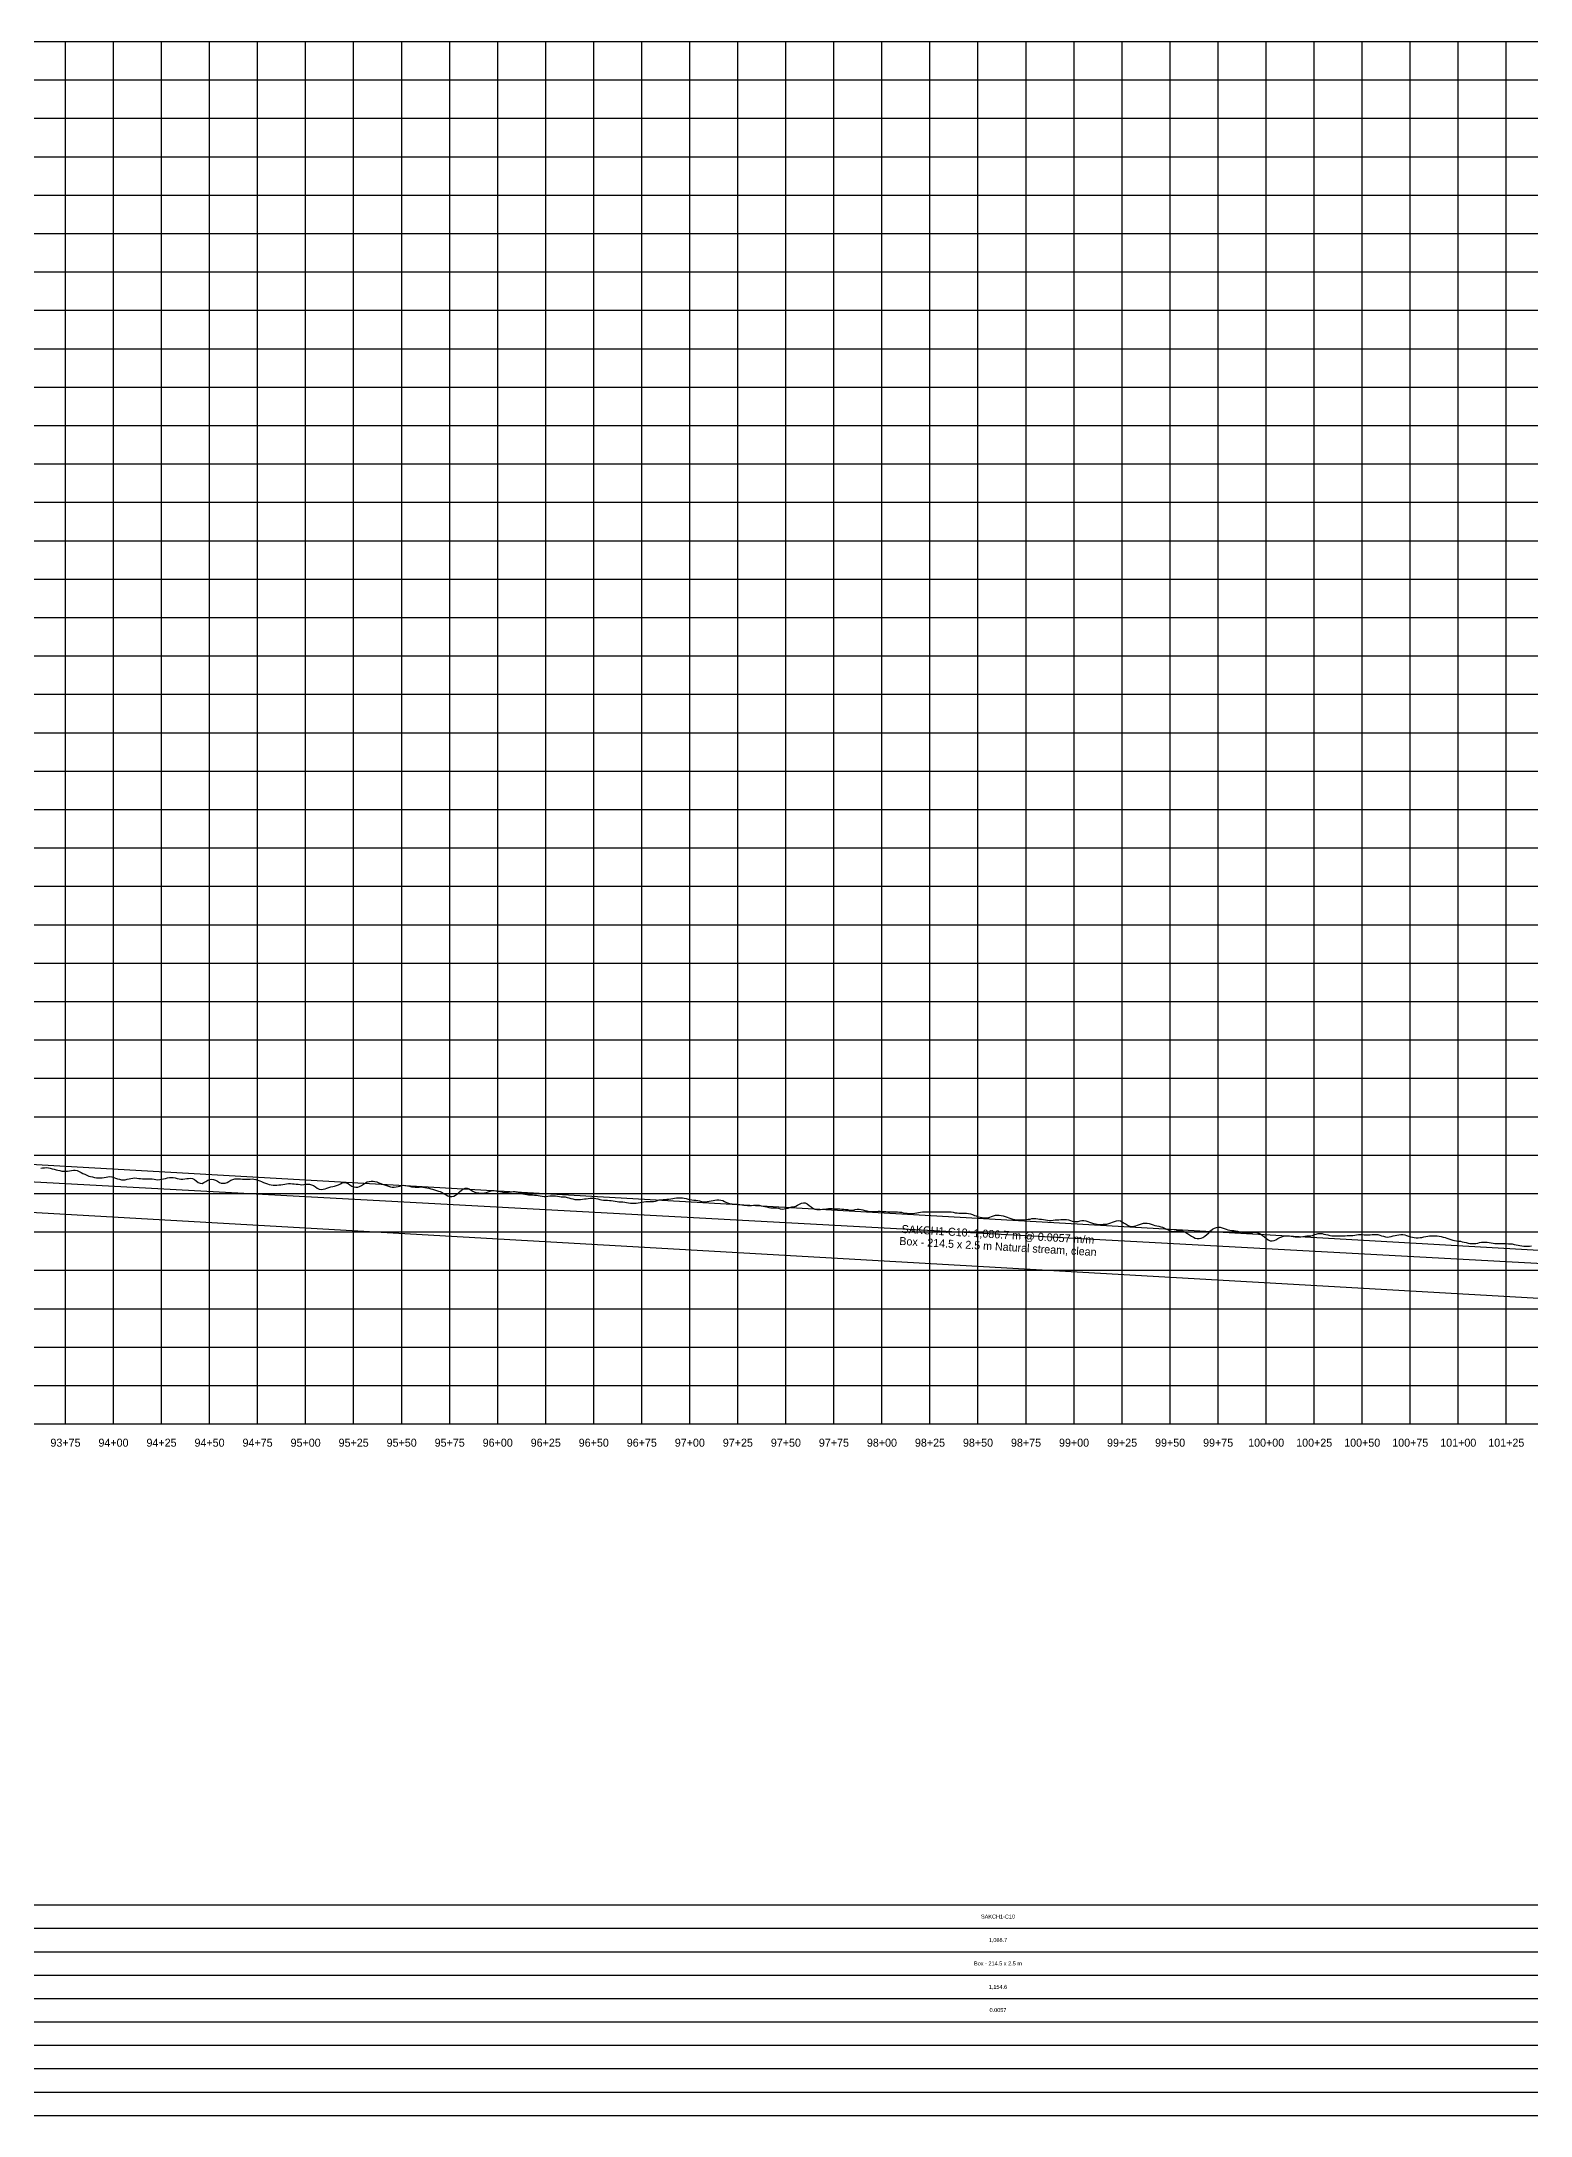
# Model space of a CAD drawing. Extents: x -64 to 12506, y -140 to 942.
# Drawn here: x 9363 to 10138, y -140 to 940 of the extents above; entities that cross this region are included whole.
import ezdxf
from ezdxf.enums import TextEntityAlignment as Align

# ---------------------------------------------------------------- set-up
doc = ezdxf.new("R2010")
doc.units = 0
for name, color, linetype in [('Annotation', 7, 'Continuous'), ('Annotation_Table', 254, 'Continuous'), ('Crown', 7, 'Continuous'), ('Grid', 254, 'Continuous'), ('Grid_Text', 7, 'Continuous'), ('Ground_Elevation', 3, 'Continuous'), ('Hydraulic_Grade', 5, 'Continuous'), ('Invert', 7, 'Continuous')]:
    doc.layers.add(name, color=color, linetype=linetype)

msp = doc.modelspace()

# ---------------------------------------------------------------- linework, layer by layer
at = {"layer": 'Annotation_Table', "color": 254}
for points in [[(-25, -30.5), (12475, -30.5)], [(-25, -42.7), (12475, -42.7)], [(-25, -54.9), (12475, -54.9)], [(-25, -67.1), (12475, -67.1)], [(-25, -79.2), (12475, -79.2)], [(-25, -91.4), (12475, -91.4)], [(-25, -103.6), (12475, -103.6)], [(-25, -115.8), (12475, -115.8)], [(-25, -128), (12475, -128)], [(-25, -140.2), (12475, -140.2)]]:
    msp.add_lwpolyline(points, dxfattribs=at)
at = {"layer": 'Crown', "color": 0}
msp.add_lwpolyline([(9317.1, 357.5), (10403.8, 295.6)], dxfattribs=at)
at = {"layer": 'Grid', "color": 254}
for points in [[(-25, 940), (12475, 940)], [(9375, 220), (9375, 940)], [(9400, 220), (9400, 940)], [(9425, 220), (9425, 940)], [(9450, 220), (9450, 940)], [(9475, 220), (9475, 940)], [(9500, 220), (9500, 940)], [(9525, 220), (9525, 940)], [(9550, 220), (9550, 940)], [(9575, 220), (9575, 940)], [(9600, 220), (9600, 940)], [(9625, 220), (9625, 940)], [(9650, 220), (9650, 940)], [(9675, 220), (9675, 940)], [(9700, 220), (9700, 940)], [(9725, 220), (9725, 940)], [(9750, 220), (9750, 940)], [(9775, 220), (9775, 940)], [(9800, 220), (9800, 940)], [(9825, 220), (9825, 940)], [(9850, 220), (9850, 940)], [(9875, 220), (9875, 940)], [(9900, 220), (9900, 940)], [(9925, 220), (9925, 940)], [(9950, 220), (9950, 940)], [(9975, 220), (9975, 940)], [(10000, 220), (10000, 940)], [(10025, 220), (10025, 940)], [(10050, 220), (10050, 940)], [(10075, 220), (10075, 940)], [(10100, 220), (10100, 940)], [(10125, 220), (10125, 940)], [(-25, 920), (12475, 920)], [(-25, 900), (12475, 900)], [(-25, 880), (12475, 880)], [(-25, 860), (12475, 860)], [(-25, 840), (12475, 840)], [(-25, 820), (12475, 820)], [(-25, 800), (12475, 800)], [(-25, 780), (12475, 780)], [(-25, 760), (12475, 760)], [(-25, 740), (12475, 740)], [(-25, 720), (12475, 720)], [(-25, 700), (12475, 700)], [(-25, 680), (12475, 680)], [(-25, 660), (12475, 660)], [(-25, 640), (12475, 640)], [(-25, 620), (12475, 620)], [(-25, 600), (12475, 600)], [(-25, 580), (12475, 580)], [(-25, 560), (12475, 560)], [(-25, 540), (12475, 540)], [(-25, 520), (12475, 520)], [(-25, 500), (12475, 500)], [(-25, 480), (12475, 480)], [(-25, 460), (12475, 460)], [(-25, 440), (12475, 440)], [(-25, 420), (12475, 420)], [(-25, 400), (12475, 400)], [(-25, 380), (12475, 380)], [(-25, 360), (12475, 360)], [(-25, 340), (12475, 340)], [(-25, 320), (12475, 320)], [(-25, 300), (12475, 300)], [(-25, 280), (12475, 280)], [(-25, 260), (12475, 260)], [(-25, 240), (12475, 240)], [(-25, 220), (12475, 220)]]:
    msp.add_lwpolyline(points, dxfattribs=at)
at = {"layer": 'Ground_Elevation', "color": 3}
msp.add_lwpolyline([(9362.1, 353.2), (9363.1, 353.3), (9364.1, 353.4), (9365.1, 353.5), (9366.1, 353.4), (9367.1, 353.2), (9368.1, 352.9), (9369.1, 352.7), (9370.1, 352.4), (9371.1, 352.2), (9372.1, 351.9), (9373.1, 351.7), (9374.1, 351.6), (9375.1, 351.6), (9376.1, 351.6), (9377.1, 351.8), (9378.1, 352), (9379.1, 352.1), (9380.1, 352.1), (9381.1, 351.9), (9382.1, 351.4), (9383.1, 350.9), (9384.1, 350.5), (9385.1, 350), (9386.1, 349.5), (9387.1, 349.1), (9388.1, 348.8), (9389.1, 348.6), (9390.1, 348.4), (9391.1, 348.2), (9392.1, 348.1), (9393.1, 348.1), (9394.1, 348.2), (9395.1, 348.3), (9396.1, 348.5), (9397.1, 348.7), (9398.1, 348.8), (9399.1, 348.6), (9400.1, 348.4), (9401.1, 348), (9402.1, 347.7), (9403.1, 347.4), (9404.1, 347.2), (9405.1, 347.1), (9406.1, 347.2), (9407.1, 347.4), (9408.1, 347.6), (9409.1, 347.9), (9410.1, 348), (9411.1, 348.1), (9412.1, 348), (9413.1, 347.9), (9414.1, 347.8), (9415.1, 347.7), (9416.1, 347.7), (9417.1, 347.7), (9418.1, 347.7), (9419.1, 347.7), (9420.1, 347.6), (9421.1, 347.4), (9422.1, 347.3), (9423.1, 347.2), (9424.1, 347.3), (9425.1, 347.4), (9426.1, 347.7), (9427.1, 347.9), (9428.1, 348.2), (9429.1, 348.3), (9430.1, 348.4), (9431.1, 348.4), (9432.1, 348.2), (9433.1, 347.9), (9434.1, 347.7), (9435.1, 347.5), (9436.1, 347.5), (9437.1, 347.6), (9438.1, 347.8), (9439.1, 347.9), (9440.1, 348), (9441.1, 347.8), (9442.1, 347.3), (9443.1, 346.6), (9444.1, 345.8), (9445.1, 345.3), (9446.1, 345.2), (9447.1, 345.7), (9448.1, 346.3), (9449.1, 346.9), (9450.1, 347.3), (9451.1, 347.4), (9452.1, 347.3), (9453.1, 346.9), (9454.1, 346.4), (9455.1, 345.8), (9456.1, 345.4), (9457.1, 345.3), (9458.1, 345.4), (9459.1, 345.8), (9460.1, 346.3), (9461.1, 346.9), (9462.1, 347.3), (9463.1, 347.6), (9464.1, 347.7), (9465.1, 347.7), (9466.1, 347.6), (9467.1, 347.4), (9468.1, 347.4), (9469.1, 347.4), (9470.1, 347.4), (9471.1, 347.5), (9472.1, 347.6), (9473.1, 347.5), (9474.1, 347.3), (9475.1, 347), (9476.1, 346.6), (9477.1, 346.2), (9478.1, 345.8), (9479.1, 345.4), (9480.1, 345), (9481.1, 344.7), (9482.1, 344.5), (9483.1, 344.4), (9484.1, 344.4), (9485.1, 344.4), (9486.1, 344.5), (9487.1, 344.6), (9488.1, 344.7), (9489.1, 344.9), (9490.1, 345.1), (9491.1, 345.2), (9492.1, 345.2), (9493.1, 345.1), (9494.1, 345.1), (9495.1, 344.9), (9496.1, 344.8), (9497.1, 344.7), (9498.1, 344.6), (9499.1, 344.7), (9500.1, 344.9), (9501.1, 344.9), (9502.1, 344.9), (9503.1, 344.5), (9504.1, 344.1), (9505.1, 343.4), (9506.1, 342.8), (9507.1, 342.3), (9508.1, 342.1), (9509.1, 342.2), (9510.1, 342.4), (9511.1, 342.8), (9512.1, 343.1), (9513.1, 343.4), (9514.1, 343.7), (9515.1, 343.9), (9516.1, 344.2), (9517.1, 344.6), (9518.1, 345.1), (9519.1, 345.6), (9520.1, 345.8), (9521.1, 345.6), (9522.1, 345.2), (9523.1, 344.5), (9524.1, 343.9), (9525.1, 343.5), (9526.1, 343.3), (9527.1, 343.3), (9528.1, 343.6), (9529.1, 344.1), (9530.1, 344.8), (9531.1, 345.5), (9532.1, 346), (9533.1, 346.3), (9534.1, 346.4), (9535.1, 346.4), (9536.1, 346.3), (9537.1, 346), (9538.1, 345.6), (9539.1, 345.2), (9540.1, 344.9), (9541.1, 344.6), (9542.1, 344.2), (9543.1, 343.8), (9544.1, 343.5), (9545.1, 343.3), (9546.1, 343.3), (9547.1, 343.4), (9548.1, 343.6), (9549.1, 343.9), (9550.1, 344.1), (9551.1, 344.3), (9552.1, 344.2), (9553.1, 344), (9554.1, 343.8), (9555.1, 343.5), (9556.1, 343.4), (9557.1, 343.3), (9558.1, 343.3), (9559.1, 343.3), (9560.1, 343.4), (9561.1, 343.3), (9562.1, 343.1), (9563.1, 342.9), (9564.1, 342.7), (9565.1, 342.4), (9566.1, 342.2), (9567.1, 341.9), (9568.1, 341.6), (9569.1, 341.3), (9570.1, 341), (9571.1, 340.5), (9572.1, 339.9), (9573.1, 339.3), (9574.1, 338.8), (9575.1, 338.5), (9576.1, 338.4), (9577.1, 338.6), (9578.1, 339.1), (9579.1, 339.9), (9580.1, 340.9), (9581.1, 341.8), (9582.1, 342.4), (9583.1, 342.7), (9584.1, 342.7), (9585.1, 342.4), (9586.1, 341.8), (9587.1, 341.2), (9588.1, 340.7), (9589.1, 340.4), (9590.1, 340.3), (9591.1, 340.2), (9592.1, 340.2), (9593.1, 340.3), (9594.1, 340.6), (9595.1, 340.9), (9596.1, 341.3), (9597.1, 341.5), (9598.1, 341.5), (9599.1, 341.4), (9600.1, 341.2), (9601.1, 341), (9602.1, 340.8), (9603.1, 340.6), (9604.1, 340.5), (9605.1, 340.6), (9606.1, 340.8), (9607.1, 340.9), (9608.1, 341.1), (9609.1, 341), (9610.1, 340.9), (9611.1, 340.6), (9612.1, 340.2), (9613.1, 339.9), (9614.1, 339.6), (9615.1, 339.4), (9616.1, 339.3), (9617.1, 339.3), (9618.1, 339.3), (9619.1, 339.2), (9620.1, 339.1), (9621.1, 338.9), (9622.1, 338.8), (9623.1, 338.6), (9624.1, 338.5), (9625.1, 338.5), (9626.1, 338.6), (9627.1, 338.7), (9628.1, 338.8), (9629.1, 338.8), (9630.1, 338.7), (9631.1, 338.6), (9632.1, 338.4), (9633.1, 338.3), (9634.1, 338.3), (9635.1, 338.2), (9636.1, 338), (9637.1, 337.8), (9638.1, 337.4), (9639.1, 337.2), (9640.1, 336.9), (9641.1, 336.8), (9642.1, 336.8), (9643.1, 336.8), (9644.1, 337), (9645.1, 337.2), (9646.1, 337.3), (9647.1, 337.4), (9648.1, 337.5), (9649.1, 337.6), (9650.1, 337.6), (9651.1, 337.4), (9652.1, 337.2), (9653.1, 336.9), (9654.1, 336.7), (9655.1, 336.6), (9656.1, 336.5), (9657.1, 336.5), (9658.1, 336.4), (9659.1, 336.3), (9660.1, 336.2), (9661.1, 336), (9662.1, 335.9), (9663.1, 335.7), (9664.1, 335.7), (9665.1, 335.6), (9666.1, 335.5), (9667.1, 335.3), (9668.1, 335.2), (9669.1, 335), (9670.1, 334.9), (9671.1, 334.9), (9672.1, 334.9), (9673.1, 335.1), (9674.1, 335.3), (9675.1, 335.5), (9676.1, 335.7), (9677.1, 335.8), (9678.1, 335.9), (9679.1, 335.9), (9680.1, 335.9), (9681.1, 335.9), (9682.1, 336), (9683.1, 336.3), (9684.1, 336.7), (9685.1, 336.7), (9686.1, 336.8), (9687.1, 336.9), (9688.1, 337), (9689.1, 337.1), (9690.1, 337.3), (9691.1, 337.4), (9692.1, 337.6), (9693.1, 337.7), (9694.1, 337.8), (9695.1, 337.8), (9696.1, 337.7), (9697.1, 337.6), (9698.1, 337.4), (9699.1, 337.1), (9700.1, 336.8), (9701.1, 336.7), (9702.1, 336.6), (9703.1, 336.5), (9704.1, 336.4), (9705.1, 336.2), (9706.1, 335.9), (9707.1, 335.7), (9708.1, 335.7), (9709.1, 335.8), (9710.1, 336), (9711.1, 336.2), (9712.1, 336.4), (9713.1, 336.6), (9714.1, 336.7), (9715.1, 336.7), (9716.1, 336.6), (9717.1, 336.3), (9718.1, 335.9), (9719.1, 335.4), (9720.1, 335), (9721.1, 334.7), (9722.1, 334.6), (9723.1, 334.5), (9724.1, 334.5), (9725.1, 334.5), (9726.1, 334.3), (9727.1, 334.1), (9728.1, 334), (9729.1, 333.9), (9730.1, 333.8), (9731.1, 333.7), (9732.1, 333.8), (9733.1, 333.9), (9734.1, 334), (9735.1, 334), (9736.1, 333.9), (9737.1, 333.6), (9738.1, 333.4), (9739.1, 333.2), (9740.1, 333), (9741.1, 332.7), (9742.1, 332.6), (9743.1, 332.6), (9744.1, 332.6), (9745.1, 332.5), (9746.1, 332.3), (9747.1, 332.1), (9748.1, 331.9), (9749.1, 332), (9750.1, 332.2), (9751.1, 332.4), (9752.1, 332.7), (9753.1, 333), (9754.1, 333.1), (9755.1, 333.4), (9756.1, 333.9), (9757.1, 334.4), (9758.1, 334.9), (9759.1, 335.2), (9760.1, 335.1), (9761.1, 334.6), (9762.1, 333.8), (9763.1, 333), (9764.1, 332.3), (9765.1, 331.8), (9766.1, 331.6), (9767.1, 331.6), (9768.1, 331.7), (9769.1, 331.8), (9770.1, 331.9), (9771.1, 332.1), (9772.1, 332.2), (9773.1, 332.2), (9774.1, 332.2), (9775.1, 332.1), (9776.1, 332.1), (9777.1, 332), (9778.1, 332), (9779.1, 331.9), (9780.1, 331.8), (9781.1, 331.7), (9782.1, 331.6), (9783.1, 331.4), (9784.1, 331.3), (9785.1, 331.4), (9786.1, 331.6), (9787.1, 331.8), (9788.1, 331.8), (9789.1, 331.7), (9790.1, 331.5), (9791.1, 331.2), (9792.1, 330.9), (9793.1, 330.7), (9794.1, 330.6), (9795.1, 330.6), (9796.1, 330.6), (9797.1, 330.7), (9798.1, 330.8), (9799.1, 330.8), (9800.1, 330.7), (9801.1, 330.7), (9802.1, 330.6), (9803.1, 330.5), (9804.1, 330.5), (9805.1, 330.4), (9806.1, 330.4), (9807.1, 330.4), (9808.1, 330.4), (9809.1, 330.3), (9810.1, 330.2), (9811.1, 330), (9812.1, 329.8), (9813.1, 329.7), (9814.1, 329.6), (9815.1, 329.5), (9816.1, 329.5), (9817.1, 329.7), (9818.1, 329.9), (9819.1, 330.1), (9820.1, 330.2), (9821.1, 330.4), (9822.1, 330.5), (9823.1, 330.5), (9824.1, 330.5), (9825.1, 330.4), (9826.1, 330.4), (9827.1, 330.4), (9828.1, 330.4), (9829.1, 330.4), (9830.1, 330.4), (9831.1, 330.4), (9832.1, 330.5), (9833.1, 330.5), (9834.1, 330.5), (9835.1, 330.5), (9836.1, 330.4), (9837.1, 330.2), (9838.1, 330), (9839.1, 329.9), (9840.1, 329.8), (9841.1, 329.8), (9842.1, 329.8), (9843.1, 329.8), (9844.1, 329.8), (9845.1, 329.6), (9846.1, 329.4), (9847.1, 329), (9848.1, 328.6), (9849.1, 328.3), (9850.1, 327.9), (9851.1, 327.6), (9852.1, 327.5), (9853.1, 327.3), (9854.1, 327.3), (9855.1, 327.4), (9856.1, 327.7), (9857.1, 328), (9858.1, 328.4), (9859.1, 328.7), (9860.1, 328.8), (9861.1, 328.8), (9862.1, 328.6), (9863.1, 328.3), (9864.1, 328), (9865.1, 327.6), (9866.1, 327.3), (9867.1, 327), (9868.1, 326.7), (9869.1, 326.5), (9870.1, 326.3), (9871.1, 326.3), (9872.1, 326.2), (9873.1, 326.3), (9874.1, 326.3), (9875.1, 326.5), (9876.1, 326.6), (9877.1, 326.7), (9878.1, 326.9), (9879.1, 326.9), (9880.1, 326.9), (9881.1, 326.8), (9882.1, 326.7), (9883.1, 326.6), (9884.1, 326.4), (9885.1, 326.2), (9886.1, 326.1), (9887.1, 326), (9888.1, 326), (9889.1, 326.1), (9890.1, 326.2), (9891.1, 326.2), (9892.1, 326.3), (9893.1, 326.4), (9894.1, 326.4), (9895.1, 326.4), (9896.1, 326.4), (9897.1, 326.3), (9898.1, 325.9), (9899.1, 325.6), (9900.1, 325.4), (9901.1, 325.4), (9902.1, 325.5), (9903.1, 325.7), (9904.1, 325.9), (9905.1, 325.9), (9906.1, 325.7), (9907.1, 325.5), (9908.1, 325.1), (9909.1, 324.7), (9910.1, 324.4), (9911.1, 324.2), (9912.1, 324), (9913.1, 323.9), (9914.1, 323.9), (9915.1, 324), (9916.1, 324), (9917.1, 324.1), (9918.1, 324.3), (9919.1, 324.7), (9920.1, 325.1), (9921.1, 325.5), (9922.1, 325.8), (9923.1, 325.9), (9924.1, 325.7), (9925.1, 325.3), (9926.1, 324.6), (9927.1, 324), (9928.1, 323.4), (9929.1, 323), (9930.1, 322.9), (9931.1, 323), (9932.1, 323.2), (9933.1, 323.5), (9934.1, 323.9), (9935.1, 324.2), (9936.1, 324.5), (9937.1, 324.6), (9938.1, 324.6), (9939.1, 324.4), (9940.1, 324.1), (9941.1, 323.7), (9942.1, 323.4), (9943.1, 323.2), (9944.1, 323), (9945.1, 322.7), (9946.1, 322.4), (9947.1, 322), (9948.1, 321.5), (9949.1, 321), (9950.1, 320.5), (9951.1, 320.2), (9952.1, 320.3), (9953.1, 320.5), (9954.1, 320.7), (9955.1, 320.7), (9956.1, 320.5), (9957.1, 320.2), (9958.1, 319.7), (9959.1, 319.1), (9960.1, 318.4), (9961.1, 317.8), (9962.1, 317.2), (9963.1, 316.8), (9964.1, 316.5), (9965.1, 316.5), (9966.1, 316.7), (9967.1, 317.1), (9968.1, 317.8), (9969.1, 318.6), (9970.1, 319.6), (9971.1, 320.5), (9972.1, 321.4), (9973.1, 322), (9974.1, 322.3), (9975.1, 322.4), (9976.1, 322.4), (9977.1, 322.1), (9978.1, 321.7), (9979.1, 321.4), (9980.1, 321.1), (9981.1, 320.9), (9982.1, 320.8), (9983.1, 320.7), (9984.1, 320.6), (9985.1, 320.4), (9986.1, 320.1), (9987.1, 319.8), (9988.1, 319.5), (9989.1, 319.3), (9990.1, 319.3), (9991.1, 319.4), (9992.1, 319.6), (9993.1, 319.7), (9994.1, 319.8), (9995.1, 319.7), (9996.1, 319.4), (9997.1, 319), (9998.1, 318.2), (9999.1, 317.4), (10000.1, 316.6), (10001.1, 315.9), (10002.1, 315.4), (10003.1, 315.3), (10004.1, 315.5), (10005.1, 315.9), (10006.1, 316.5), (10007.1, 317), (10008.1, 317.4), (10009.1, 317.8), (10010.1, 317.9), (10011.1, 318), (10012.1, 318), (10013.1, 317.8), (10014.1, 317.6), (10015.1, 317.4), (10016.1, 317.4), (10017.1, 317.4), (10018.1, 317.5), (10019.1, 317.6), (10020.1, 317.8), (10021.1, 317.9), (10022.1, 317.9), (10023.1, 318), (10024.1, 318.2), (10025.1, 318.6), (10026.1, 318.9), (10027.1, 319.1), (10028.1, 319.1), (10029.1, 319.1), (10030.1, 318.9), (10031.1, 318.6), (10032.1, 318.4), (10033.1, 318.2), (10034.1, 318), (10035.1, 317.9), (10036.1, 317.9), (10037.1, 317.9), (10038.1, 317.9), (10039.1, 318), (10040.1, 318), (10041.1, 318), (10042.1, 318.1), (10043.1, 318.1), (10044.1, 318.2), (10045.1, 318.2), (10046.1, 318.3), (10047.1, 318.4), (10048.1, 318.6), (10049.1, 318.6), (10050.1, 318.6), (10051.1, 318.5), (10052.1, 318.4), (10053.1, 318.4), (10054.1, 318.5), (10055.1, 318.6), (10056.1, 318.7), (10057.1, 318.7), (10058.1, 318.6), (10059.1, 318.3), (10060.1, 318), (10061.1, 317.7), (10062.1, 317.4), (10063.1, 317.3), (10064.1, 317.4), (10065.1, 317.6), (10066.1, 317.9), (10067.1, 318.2), (10068.1, 318.3), (10069.1, 318.5), (10070.1, 318.6), (10071.1, 318.6), (10072.1, 318.4), (10073.1, 318.1), (10074.1, 317.8), (10075.1, 317.4), (10076.1, 317.2), (10077.1, 317.1), (10078.1, 316.9), (10079.1, 316.9), (10080.1, 317), (10081.1, 317.1), (10082.1, 317.4), (10083.1, 317.6), (10084.1, 317.7), (10085.1, 317.9), (10086.1, 317.9), (10087.1, 318), (10088.1, 318), (10089.1, 318), (10090.1, 317.8), (10091.1, 317.6), (10092.1, 317.3), (10093.1, 317), (10094.1, 316.8), (10095.1, 316.4), (10096.1, 316.1), (10097.1, 315.7), (10098.1, 315.5), (10099.1, 315.3), (10100.1, 315.2), (10101.1, 315.1), (10102.1, 314.9), (10103.1, 314.7), (10104.1, 314.4), (10105.1, 314.2), (10106.1, 314), (10107.1, 313.9), (10108.1, 313.9), (10109.1, 314), (10110.1, 314.2), (10111.1, 314.4), (10112.1, 314.6), (10113.1, 314.7), (10114.1, 314.7), (10115.1, 314.6), (10116.1, 314.4), (10117.1, 314.3), (10118.1, 314.1), (10119.1, 314), (10120.1, 313.9), (10121.1, 313.9), (10122.1, 313.9), (10123.1, 313.9), (10124.1, 313.9), (10125.1, 313.9), (10126.1, 313.8), (10127.1, 313.8), (10128.1, 313.7), (10129.1, 313.5), (10130.1, 313.3), (10131.1, 313.1), (10132.1, 312.9), (10133.1, 312.7), (10134.1, 312.5), (10135.1, 312.5), (10136.1, 312.5), (10137.1, 312.6), (10138.1, 312.8)], dxfattribs=at)
at = {"layer": 'Hydraulic_Grade', "color": 5}
msp.add_lwpolyline([(9317.1, 348.3), (10403.8, 289.4)], dxfattribs=at)
at = {"layer": 'Invert', "color": 0}
msp.add_lwpolyline([(9317.1, 332.5), (10403.8, 270.6)], dxfattribs=at)

# ---------------------------------------------------------------- texts
at = {"layer": 'Annotation', "color": 0}
for s, p in [('Box - 214.5 x 2.5 m Natural stream, clean', (9860.4, 312.4)), ('SAKCH1-C10: 1,086.7 m @ 0.0057 m/m', (9860.4, 318.7))]:
    msp.add_text(s, height=4.167, rotation=356.742, dxfattribs=at).set_placement(p, align=Align.MIDDLE_CENTER)
at = {"layer": 'Annotation_Table', "color": 0}
for s, height, p in [('SAKCH1-C10', 2.08, (9860.4, -36.6)), ('1,086.7', 2.08, (9860.4, -48.8)), ('Box - 214.5 x 2.5 m', 2.083, (9860.4, -61)), ('1,154.6', 2.08, (9860.4, -73.2)), ('0.0057', 2.08, (9860.4, -85.3))]:
    msp.add_text(s, height=height, dxfattribs=at).set_placement(p, align=Align.MIDDLE_CENTER)
at = {"layer": 'Grid_Text', "color": 0}
for s, p in [('93+75', (9375, 212.3)), ('94+00', (9400, 212.3)), ('94+25', (9425, 212.3)), ('94+50', (9450, 212.3)), ('94+75', (9475, 212.3)), ('95+00', (9500, 212.3)), ('95+25', (9525, 212.3)), ('95+50', (9550, 212.3)), ('95+75', (9575, 212.3)), ('96+00', (9600, 212.3)), ('96+25', (9625, 212.3)), ('96+50', (9650, 212.3)), ('96+75', (9675, 212.3)), ('97+00', (9700, 212.3)), ('97+25', (9725, 212.3)), ('97+50', (9750, 212.3)), ('97+75', (9775, 212.3)), ('98+00', (9800, 212.3)), ('98+25', (9825, 212.3)), ('98+50', (9850, 212.3)), ('98+75', (9875, 212.3)), ('99+00', (9900, 212.3)), ('99+25', (9925, 212.3)), ('99+50', (9950, 212.3)), ('99+75', (9975, 212.3)), ('100+00', (10000, 212.3)), ('100+25', (10025, 212.3)), ('100+50', (10050, 212.3)), ('100+75', (10075, 212.3)), ('101+00', (10100, 212.3)), ('101+25', (10125, 212.3))]:
    msp.add_text(s, height=4.17, dxfattribs=at).set_placement(p, align=Align.TOP_CENTER)

doc.saveas('drawing.dxf')
